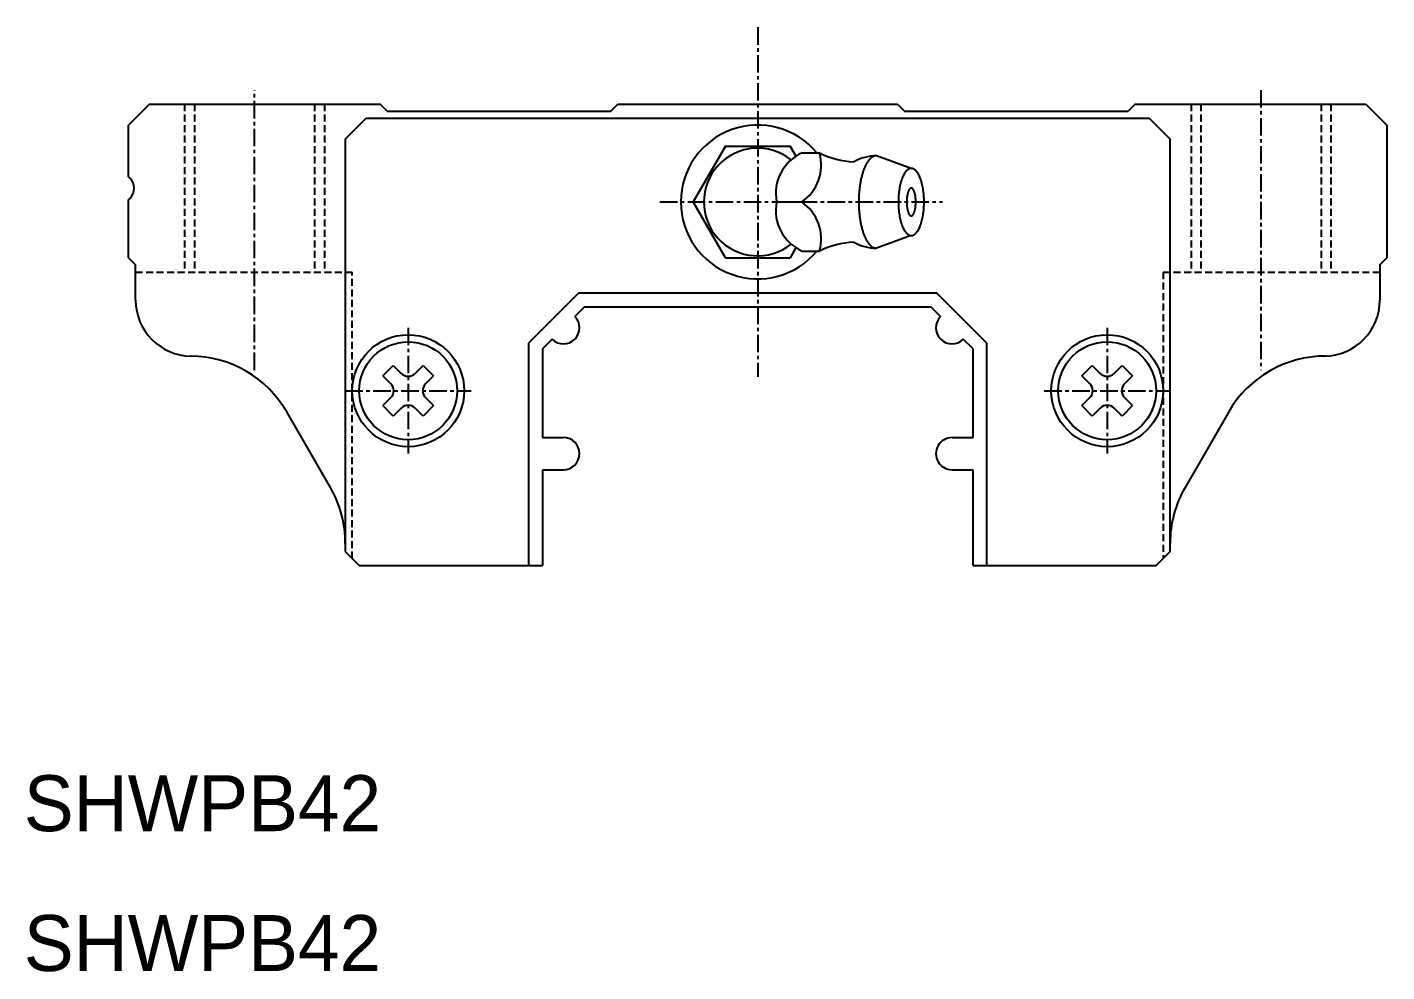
# Model space of a CAD drawing. Extents: x 10 to 261, y 10 to 205.
# Drawn here: x 10.2 to 107.5, y 9.9 to 77.5 of the extents above; entities that cross this region are included whole.
import ezdxf

# ---------------------------------------------------------------- set-up
doc = ezdxf.new("R2010")
doc.units = 0
doc.linetypes.add('CENTER', pattern=[2, 1.25, -0.25, 0.25, -0.25])
doc.linetypes.add('DASHED', pattern=[0.75, 0.5, -0.25])
doc.layers.get('0').update_dxf_attribs({"linetype": 'CONTINUOUS'})
doc.layers.add('CENTER', color=1, linetype='CENTER')

msp = doc.modelspace()

# ---------------------------------------------------------------- linework, layer by layer
at = {"color": 7, "linetype": 'CONTINUOUS'}
for p, q in [((19, 72.00002), (17.5, 70.50002)), ((19, 72.00002), (35.5, 72.00002)), ((36.00004, 71.5), (35.50004, 72)), ((52.00004, 71.5), (52.50003, 72)), ((52.50005, 72.00002), (72.5, 72.00002)), ((72.50001, 72.00001), (73.00001, 71.50001)), ((89.5, 72.00002), (89, 71.50002)), ((89.5, 72.00002), (106, 72.00002)), ((106, 72.00002), (107.5, 70.50002)), ((33.00004, 69.50001), (34.50004, 71)), ((34.50002, 71), (90.49995, 71)), ((36.00002, 71.50002), (52.00002, 71.50002)), ((73, 71.50002), (88.99998, 71.50002)), ((90.5, 71), (92.00002, 69.49999)), ((17.5, 66.78816), (17.5, 70.50002)), ((107.5, 70.50002), (107.5, 60.99998)), ((33, 69.5), (33, 40)), ((92, 40), (92, 69.5)), ((60.19057, 69.00002), (57.88117, 65.00001)), ((60.19058, 69.00003), (62.5, 69.00003)), ((62.5, 69.00003), (64.80942, 69.00003)), ((65.21974, 68.28935), (64.80943, 69.00003)), ((65.64541, 68.5074), (66.92356, 68.5074)), ((73.48072, 67.4), (70.98625, 68.3)), ((17.6001, 66.68808), (17.50009, 66.78809)), ((17.5, 61), (17.5, 65.17381)), ((17.60011, 65.2739), (17.50009, 65.17388)), ((60.19057, 61.00001), (57.88117, 65.00002)), ((63.84953, 65), (65.64541, 65)), ((73.48072, 62.6), (70.98625, 61.7)), ((65.23242, 61.73264), (64.80943, 61)), ((65.64541, 61.4926), (66.92356, 61.4926)), ((17.5, 61), (18, 60.5)), ((18, 57.98041), (18, 60.5)), ((60.19058, 61), (62.5, 61)), ((62.5, 61), (64.80942, 61)), ((107, 60.49998), (107.5, 60.99998)), ((107, 60.49998), (107, 57.98041)), ((49.70005, 58.49999), (46.10006, 54.89998)), ((49.70003, 58.5), (75.29996, 58.5)), ((78.90001, 54.89997), (75.3, 58.49999)), ((50.11427, 57.5), (49.4203, 56.80602)), ((50.11424, 57.5), (74.88574, 57.5)), ((75.57975, 56.80602), (74.88578, 57.5)), ((46.10001, 54.89998), (46.10001, 39)), ((47.10001, 54.48575), (47.10001, 48.15001)), ((47.79402, 55.17974), (47.10004, 54.48575)), ((77.90002, 54.48575), (77.20603, 55.17974)), ((77.90001, 48.15001), (77.90001, 54.48575)), ((78.89999, 39), (78.89999, 54.89998)), ((35.69121, 52.5661), (36.26234, 51.99498)), ((35.69124, 52.5661), (36.43394, 53.30881)), ((36.43391, 53.3088), (37.00504, 52.73768)), ((37.99499, 52.73767), (38.56612, 53.30879)), ((38.56614, 53.30881), (39.30884, 52.5661)), ((38.73768, 51.99498), (39.30881, 52.5661)), ((85.69122, 52.5661), (86.26235, 51.99497)), ((85.69124, 52.5661), (86.43394, 53.30881)), ((86.43392, 53.3088), (87.00505, 52.73767)), ((87.99498, 52.73767), (88.56611, 53.3088)), ((88.56613, 53.30881), (89.30882, 52.56612)), ((88.73768, 51.99497), (89.30881, 52.5661)), ((36.26235, 51.00502), (35.69122, 50.4339)), ((39.30881, 50.43391), (38.73768, 51.00503)), ((86.26233, 51.00503), (85.69122, 50.43391)), ((89.30882, 50.4339), (88.73769, 51.00503)), ((31.92824, 44.57911), (28.80948, 49.98097)), ((36.43394, 49.69121), (35.69124, 50.43391)), ((37.00504, 50.26233), (36.43391, 49.69121)), ((38.56611, 49.6912), (37.99498, 50.26233)), ((39.30883, 50.4339), (38.56614, 49.69121)), ((86.43394, 49.69121), (85.69123, 50.43391)), ((87.00504, 50.26233), (86.43392, 49.69121)), ((88.56612, 49.6912), (87.99499, 50.26233)), ((89.30882, 50.43391), (88.56611, 49.69121)), ((96.1906, 49.98098), (93.07182, 44.5791)), ((47.10001, 48.15001), (48.60001, 48.15001)), ((76.40001, 48.15001), (77.90001, 48.15001)), ((47.10001, 45.85001), (47.10001, 39)), ((47.10001, 45.85001), (48.60001, 45.85001)), ((76.40001, 45.85001), (77.90001, 45.85001)), ((77.90001, 39), (77.90001, 45.85001)), ((33.00003, 40.00001), (34.00005, 39)), ((90.99999, 39.00002), (92.00001, 40.00003)), ((34.00005, 39), (47.10001, 39)), ((77.90001, 39), (90.99998, 39))]:
    msp.add_line(p, q, dxfattribs=at)
at = {"color": 3, "linetype": 'DASHED'}
for p, q in [((21.5, 72.00002), (21.5, 59.98099)), ((22.2, 72.00002), (22.2, 59.98099)), ((30.8, 72.00002), (30.8, 59.98099)), ((31.5, 72.00002), (31.5, 59.98099)), ((93.5, 72.00002), (93.5, 59.98099)), ((94.2, 72.00002), (94.2, 59.98099)), ((102.8, 72.00002), (102.8, 59.98099)), ((103.5, 72.00002), (103.5, 59.98099)), ((18, 59.98099), (33.5, 59.98099)), ((33.5, 39.50002), (33.5, 59.98099)), ((91.5, 59.98099), (91.5, 39.50002)), ((91.5, 59.98099), (107, 59.98099))]:
    msp.add_line(p, q, dxfattribs=at)
at = {"color": 7, "linetype": 'CONTINUOUS'}
for points in [[(70.9863, 68.3, 0), (70.9553, 68.299, 0), (70.9243, 68.296, 0), (70.8933, 68.2911, 0), (70.8625, 68.2841, 0), (70.8317, 68.2752, 0), (70.801, 68.2643, 0), (70.7704, 68.2514, 0), (70.7399, 68.2366, 0), (70.7096, 68.2198, 0), (70.6794, 68.2011, 0), (70.6494, 68.1805, 0), (70.6197, 68.1579, 0), (70.5901, 68.1334, 0), (70.5608, 68.1071, 0), (70.5318, 68.0789, 0), (70.503, 68.0488, 0), (70.4745, 68.0169, 0), (70.4463, 67.9832, 0), (70.4185, 67.9476, 0), (70.3909, 67.9103, 0), (70.3638, 67.8713, 0), (70.337, 67.8305, 0), (70.3106, 67.788, 0), (70.2846, 67.7438, 0), (70.2591, 67.698, 0), (70.234, 67.6506, 0), (70.2093, 67.6015, 0), (70.1851, 67.5509, 0), (70.1614, 67.4988, 0), (70.1382, 67.4451, 0), (70.1155, 67.39, 0), (70.0933, 67.3335, 0), (70.0716, 67.2755, 0), (70.0505, 67.2161, 0), (70.03, 67.1555, 0), (70.0101, 67.0935, 0), (69.9907, 67.0303, 0), (69.9719, 66.9658, 0), (69.9538, 66.9002, 0), (69.9362, 66.8334, 0), (69.9193, 66.7655, 0), (69.9031, 66.6965, 0), (69.8875, 66.6266, 0), (69.8725, 66.5556, 0), (69.8582, 66.4837, 0), (69.8446, 66.4109, 0), (69.8317, 66.3373, 0), (69.8195, 66.2629, 0), (69.808, 66.1877, 0), (69.7972, 66.1117, 0), (69.7871, 66.0351, 0), (69.7778, 65.9579, 0), (69.7691, 65.8802, 0), (69.7612, 65.8018, 0), (69.7541, 65.723, 0), (69.7477, 65.6438, 0), (69.742, 65.5642, 0), (69.7371, 65.4842, 0), (69.7329, 65.404, 0), (69.7295, 65.3235, 0), (69.7268, 65.2428, 0), (69.7249, 65.1619, 0), (69.7238, 65.081, 0), (69.7234, 65, 0), (69.7238, 64.919, 0), (69.7249, 64.8381, 0), (69.7268, 64.7572, 0), (69.7295, 64.6765, 0), (69.7329, 64.596, 0), (69.7371, 64.5158, 0), (69.742, 64.4358, 0), (69.7477, 64.3562, 0), (69.7541, 64.277, 0), (69.7612, 64.1982, 0), (69.7691, 64.1198, 0), (69.7778, 64.0421, 0), (69.7871, 63.9649, 0), (69.7972, 63.8883, 0), (69.808, 63.8123, 0), (69.8195, 63.7371, 0), (69.8317, 63.6627, 0), (69.8446, 63.5891, 0), (69.8582, 63.5163, 0), (69.8725, 63.4444, 0), (69.8875, 63.3734, 0), (69.9031, 63.3035, 0), (69.9193, 63.2345, 0), (69.9362, 63.1666, 0), (69.9538, 63.0998, 0), (69.9719, 63.0342, 0), (69.9907, 62.9697, 0), (70.0101, 62.9065, 0), (70.03, 62.8445, 0), (70.0505, 62.7839, 0), (70.0716, 62.7245, 0), (70.0933, 62.6665, 0), (70.1155, 62.61, 0), (70.1382, 62.5549, 0), (70.1614, 62.5012, 0), (70.1851, 62.4491, 0), (70.2093, 62.3985, 0), (70.234, 62.3494, 0), (70.2591, 62.302, 0), (70.2846, 62.2562, 0), (70.3106, 62.212, 0), (70.337, 62.1695, 0), (70.3638, 62.1287, 0), (70.3909, 62.0897, 0), (70.4185, 62.0524, 0), (70.4463, 62.0168, 0), (70.4745, 61.9831, 0), (70.503, 61.9512, 0), (70.5318, 61.9211, 0), (70.5608, 61.8929, 0), (70.5901, 61.8666, 0), (70.6197, 61.8421, 0), (70.6494, 61.8195, 0), (70.6794, 61.7989, 0), (70.7096, 61.7802, 0), (70.7399, 61.7634, 0), (70.7704, 61.7486, 0), (70.801, 61.7357, 0), (70.8317, 61.7248, 0), (70.8625, 61.7159, 0), (70.8933, 61.7089, 0), (70.9243, 61.704, 0), (70.9553, 61.701, 0), (70.9863, 61.7, 0)], [(73.4807, 67.4, 0), (73.4357, 67.3971, 0), (73.3907, 67.3884, 0), (73.346, 67.374, 0), (73.3015, 67.3539, 0), (73.2576, 67.3281, 0), (73.2141, 67.2967, 0), (73.1713, 67.2597, 0), (73.1292, 67.2173, 0), (73.088, 67.1696, 0), (73.0478, 67.1166, 0), (73.0085, 67.0585, 0), (72.9705, 66.9955, 0), (72.9336, 66.9277, 0), (72.8981, 66.8552, 0), (72.8639, 66.7783, 0), (72.8313, 66.6971, 0), (72.8002, 66.6117, 0), (72.7708, 66.5225, 0), (72.743, 66.4297, 0), (72.7171, 66.3334, 0), (72.6929, 66.2338, 0), (72.6707, 66.1314, 0), (72.6505, 66.0261, 0), (72.6322, 65.9184, 0), (72.616, 65.8085, 0), (72.6018, 65.6967, 0), (72.5898, 65.5832, 0), (72.5799, 65.4682, 0), (72.5722, 65.3522, 0), (72.5667, 65.2352, 0), (72.5634, 65.1178, 0), (72.5623, 65, 0), (72.5634, 64.8822, 0), (72.5667, 64.7648, 0), (72.5722, 64.6478, 0), (72.5799, 64.5318, 0), (72.5898, 64.4168, 0), (72.6018, 64.3033, 0), (72.616, 64.1915, 0), (72.6322, 64.0816, 0), (72.6505, 63.9739, 0), (72.6707, 63.8686, 0), (72.6929, 63.7662, 0), (72.7171, 63.6666, 0), (72.743, 63.5703, 0), (72.7708, 63.4775, 0), (72.8002, 63.3883, 0), (72.8313, 63.3029, 0), (72.8639, 63.2217, 0), (72.8981, 63.1448, 0), (72.9336, 63.0723, 0), (72.9705, 63.0045, 0), (73.0085, 62.9415, 0), (73.0478, 62.8834, 0), (73.088, 62.8304, 0), (73.1292, 62.7827, 0), (73.1713, 62.7403, 0), (73.2141, 62.7033, 0), (73.2576, 62.6719, 0), (73.3015, 62.6461, 0), (73.346, 62.626, 0), (73.3907, 62.6116, 0), (73.4357, 62.6029, 0), (73.4807, 62.6, 0), (73.5258, 62.6029, 0), (73.5707, 62.6116, 0), (73.6155, 62.626, 0), (73.6599, 62.6461, 0), (73.7039, 62.6719, 0), (73.7473, 62.7033, 0), (73.7901, 62.7403, 0), (73.8322, 62.7827, 0), (73.8734, 62.8304, 0), (73.9137, 62.8834, 0), (73.9529, 62.9415, 0), (73.991, 63.0045, 0), (74.0278, 63.0723, 0), (74.0634, 63.1448, 0), (74.0975, 63.2217, 0), (74.1302, 63.3029, 0), (74.1612, 63.3883, 0), (74.1907, 63.4775, 0), (74.2184, 63.5703, 0), (74.2444, 63.6666, 0), (74.2685, 63.7662, 0), (74.2907, 63.8686, 0), (74.311, 63.9739, 0), (74.3292, 64.0816, 0), (74.3455, 64.1915, 0), (74.3596, 64.3033, 0), (74.3716, 64.4168, 0), (74.3815, 64.5318, 0), (74.3892, 64.6478, 0), (74.3947, 64.7648, 0), (74.3981, 64.8822, 0), (74.3992, 65, 0), (74.3981, 65.1178, 0), (74.3947, 65.2352, 0), (74.3892, 65.3522, 0), (74.3815, 65.4682, 0), (74.3716, 65.5832, 0), (74.3596, 65.6967, 0), (74.3455, 65.8085, 0), (74.3292, 65.9184, 0), (74.311, 66.0261, 0), (74.2907, 66.1314, 0), (74.2685, 66.2338, 0), (74.2444, 66.3334, 0), (74.2184, 66.4297, 0), (74.1907, 66.5225, 0), (74.1612, 66.6117, 0), (74.1302, 66.6971, 0), (74.0975, 66.7783, 0), (74.0634, 66.8552, 0), (74.0278, 66.9277, 0), (73.991, 66.9955, 0), (73.9529, 67.0585, 0), (73.9137, 67.1166, 0), (73.8734, 67.1696, 0), (73.8322, 67.2173, 0), (73.7901, 67.2597, 0), (73.7473, 67.2967, 0), (73.7039, 67.3281, 0), (73.6599, 67.3539, 0), (73.6155, 67.374, 0), (73.5707, 67.3884, 0), (73.5258, 67.3971, 0), (73.4807, 67.4, 0)], [(73.4807, 64, 0), (73.4967, 64.0012, 0), (73.5125, 64.0048, 0), (73.5284, 64.0108, 0), (73.5441, 64.0192, 0), (73.5596, 64.03, 0), (73.575, 64.0431, 0), (73.5901, 64.0585, 0), (73.605, 64.0761, 0), (73.6196, 64.096, 0), (73.6338, 64.1181, 0), (73.6477, 64.1423, 0), (73.6611, 64.1685, 0), (73.6742, 64.1968, 0), (73.6867, 64.227, 0), (73.6988, 64.2591, 0), (73.7103, 64.2929, 0), (73.7213, 64.3284, 0), (73.7317, 64.3656, 0), (73.7415, 64.4043, 0), (73.7507, 64.4444, 0), (73.7592, 64.4859, 0), (73.7671, 64.5286, 0), (73.7743, 64.5724, 0), (73.7807, 64.6173, 0), (73.7865, 64.6631, 0), (73.7915, 64.7097, 0), (73.7957, 64.757, 0), (73.7992, 64.8049, 0), (73.8019, 64.8533, 0), (73.8039, 64.902, 0), (73.805, 64.9509, 0), (73.8054, 65, 0), (73.805, 65.0491, 0), (73.8039, 65.098, 0), (73.8019, 65.1467, 0), (73.7992, 65.1951, 0), (73.7957, 65.243, 0), (73.7915, 65.2903, 0), (73.7865, 65.3369, 0), (73.7807, 65.3827, 0), (73.7743, 65.4276, 0), (73.7671, 65.4714, 0), (73.7592, 65.5141, 0), (73.7507, 65.5556, 0), (73.7415, 65.5957, 0), (73.7317, 65.6344, 0), (73.7213, 65.6716, 0), (73.7103, 65.7071, 0), (73.6988, 65.7409, 0), (73.6867, 65.773, 0), (73.6742, 65.8032, 0), (73.6611, 65.8315, 0), (73.6477, 65.8577, 0), (73.6338, 65.8819, 0), (73.6196, 65.904, 0), (73.605, 65.9239, 0), (73.5901, 65.9415, 0), (73.575, 65.9569, 0), (73.5596, 65.97, 0), (73.5441, 65.9808, 0), (73.5284, 65.9892, 0), (73.5125, 65.9952, 0), (73.4967, 65.9988, 0), (73.4807, 66, 0), (73.4648, 65.9988, 0), (73.4489, 65.9952, 0), (73.4331, 65.9892, 0), (73.4174, 65.9808, 0), (73.4018, 65.97, 0), (73.3865, 65.9569, 0), (73.3713, 65.9415, 0), (73.3565, 65.9239, 0), (73.3419, 65.904, 0), (73.3276, 65.8819, 0), (73.3138, 65.8577, 0), (73.3003, 65.8315, 0), (73.2873, 65.8032, 0), (73.2747, 65.773, 0), (73.2627, 65.7409, 0), (73.2511, 65.7071, 0), (73.2401, 65.6716, 0), (73.2297, 65.6344, 0), (73.2199, 65.5957, 0), (73.2107, 65.5556, 0), (73.2022, 65.5141, 0), (73.1943, 65.4714, 0), (73.1872, 65.4276, 0), (73.1807, 65.3827, 0), (73.175, 65.3369, 0), (73.17, 65.2903, 0), (73.1657, 65.243, 0), (73.1622, 65.1951, 0), (73.1595, 65.1467, 0), (73.1576, 65.098, 0), (73.1564, 65.0491, 0), (73.156, 65, 0), (73.1564, 64.9509, 0), (73.1576, 64.902, 0), (73.1595, 64.8533, 0), (73.1622, 64.8049, 0), (73.1657, 64.757, 0), (73.17, 64.7097, 0), (73.175, 64.6631, 0), (73.1807, 64.6173, 0), (73.1872, 64.5724, 0), (73.1943, 64.5286, 0), (73.2022, 64.4859, 0), (73.2107, 64.4444, 0), (73.2199, 64.4043, 0), (73.2297, 64.3656, 0), (73.2401, 64.3284, 0), (73.2511, 64.2929, 0), (73.2627, 64.2591, 0), (73.2747, 64.227, 0), (73.2873, 64.1968, 0), (73.3003, 64.1685, 0), (73.3138, 64.1423, 0), (73.3276, 64.1181, 0), (73.3419, 64.096, 0), (73.3565, 64.0761, 0), (73.3713, 64.0585, 0), (73.3865, 64.0431, 0), (73.4018, 64.03, 0), (73.4174, 64.0192, 0), (73.4331, 64.0108, 0), (73.4489, 64.0048, 0), (73.4648, 64.0012, 0), (73.4807, 64, 0)]]:
    msp.add_polyline3d(points, dxfattribs=at)
for centre, radius in [((37.5, 51.5), 4), ((87.5, 51.5), 4), ((37.5, 51.5), 3.5), ((87.5, 51.5), 3.5)]:
    msp.add_circle(centre, radius, dxfattribs=at)
for centre, radius, start, end in [((62.5, 65), 5.5, 39.62121, 320.37879), ((62.5, 65), 3.85, 51.526513, 308.47349), ((66.967, 65.60689), 3.17599, 114.03975, 191.01614), ((63.87016, 67.63352), 3.17599, 303.98386, 15.97117), ((69.61552, 73.86962), 6, 243.20602, 267.6158), ((70.98625, 65), 3.3, 90.000073, 119.40699), ((16.89296, 65.98099), 1, 315.00119, 45.00009), ((66.967, 64.39311), 3.17599, 168.98386, 245.96025), ((63.87016, 62.36648), 3.17599, 344.02883, 56.01614), ((69.61552, 56.13038), 6, 92.384205, 116.79398), ((70.98625, 65), 3.3, 240.59301, 269.99993), ((22, 57.98041), 4, 179.99985, 269.43288), ((103, 57.98041), 4, 270.56714, 0.00015), ((48.60001, 56), 1.15, 225.50205, 44.49822), ((76.40001, 56), 1.15, 135.50177, 314.49796), ((21.88123, 45.98099), 8, 29.999974, 89.432858), ((103.11877, 45.98099), 8, 90.000091, 150.00002), ((37.5, 53.23265), 0.7, 225.00005, 314.99996), ((87.5, 53.23265), 0.7, 225.00005, 314.99996), ((35.76736, 51.5), 0.7, 315.00002, 44.99998), ((39.23265, 51.5), 0.7, 135, 224.99998), ((85.76736, 51.5), 0.7, 315.00002, 44.99998), ((89.23265, 51.5), 0.7, 135, 224.99998), ((37.5, 49.76736), 0.7, 45.000042, 134.99995), ((87.5, 49.76736), 0.7, 45.000042, 134.99995), ((48.60001, 47), 1.15, 270.00002, 89.99998), ((76.40001, 47), 1.15, 89.999982, 270.00002), ((25, 40.5791), 8, 0.000036, 30.000028), ((100, 40.5791), 8, 149.99997, 179.99996)]:
    msp.add_arc(centre, radius, start, end, dxfattribs=at)
at = {"layer": 'CENTER', "color": 1, "linetype": 'CENTER'}
for p, q in [((62.5, 77.5), (62.5, 52.5)), ((26.5, 52.98099), (26.5, 73.00002)), ((98.5, 73.00002), (98.5, 52.98099)), ((55.5, 65), (75.71, 65)), ((37.5, 56), (37.5, 47)), ((87.5, 56), (87.5, 47)), ((33, 51.5), (42, 51.5)), ((83, 51.5), (92, 51.5))]:
    msp.add_line(p, q, dxfattribs=at)

# ---------------------------------------------------------------- texts
at = {"color": 7, "linetype": 'CONTINUOUS'}
for p in [(10, 20), (10, 10)]:
    msp.add_text('SHWPB42', height=4, dxfattribs=at).set_placement(p)

doc.saveas('drawing.dxf')
